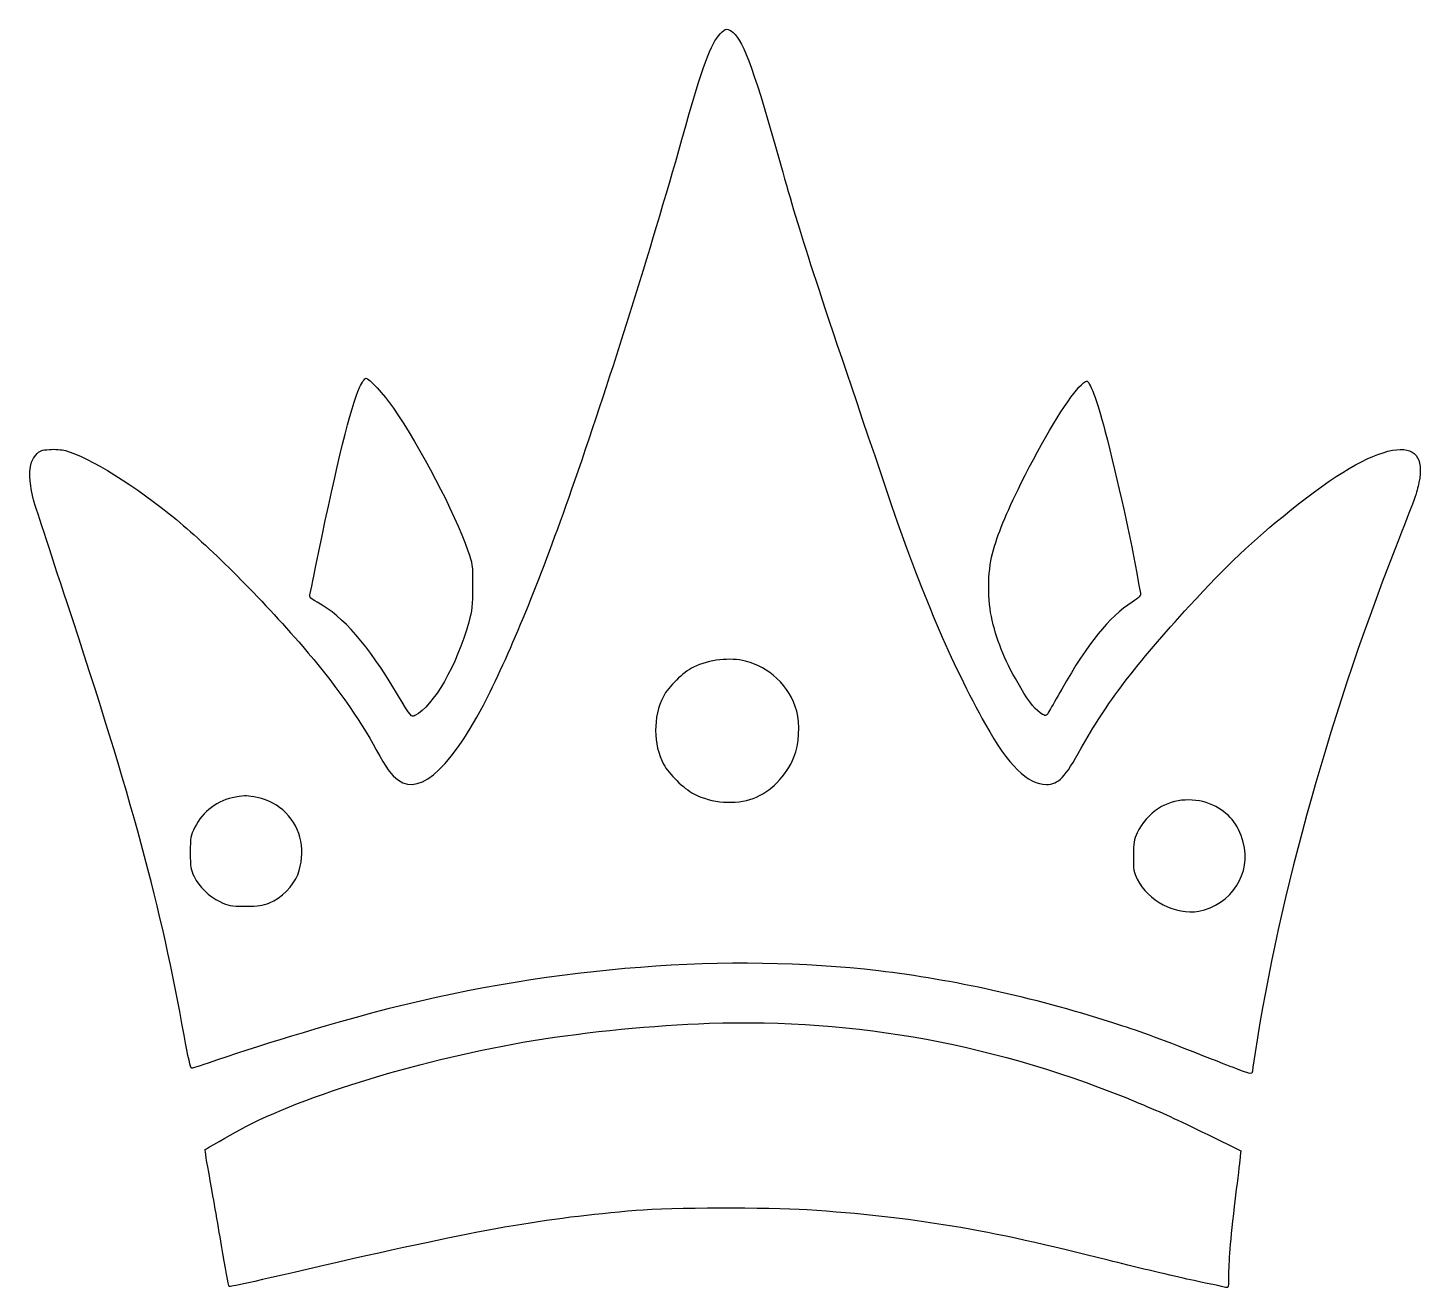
# Model space of a CAD drawing. Header units: centimetres. Extents: x -17.7 to 17.7, y -16 to 16.
import ezdxf

# ---------------------------------------------------------------- set-up
doc = ezdxf.new("R2010")
doc.units = ezdxf.units.CM
doc.header["$MEASUREMENT"] = 0
doc.layers.add('Layer 1', color=7, linetype='Continuous')

msp = doc.modelspace()

# ---------------------------------------------------------------- linework, layer by layer
at = {"layer": 'Layer 1'}
for points, knots in [([(-0.11994, 15.84678), (-0.37041, 15.57867), (-0.55386, 15.07772), (-1.09361, 13.16567), (-1.09361, 13.16567), (-1.94028, 10.1847), (-2.83633, 7.3272), (-3.81, 4.51556), (-3.81, 4.51556), (-4.60375, 2.22603), (-5.26697, 0.5715), (-5.96194, -0.84666), (-5.96194, -0.84666), (-6.86858, -2.69169), (-7.71172, -3.50308), (-8.28322, -3.0868), (-8.28322, -3.0868), (-8.47019, -2.95274), (-8.59719, -2.77636), (-8.84766, -2.31069), (-8.84766, -2.31069), (-9.24277, -1.56633), (-9.96244, -0.55738), (-10.71033, 0.30339), (-10.71033, 0.30339), (-11.79689, 1.55575), (-12.99633, 2.75872), (-13.91708, 3.52425), (-13.91708, 3.52425), (-14.93308, 4.36386), (-16.12547, 5.10822), (-16.72872, 5.27403), (-16.72872, 5.27403), (-16.82397, 5.29872), (-17.00036, 5.31284), (-17.13089, 5.30225), (-17.13089, 5.30225), (-17.34608, 5.28814), (-17.37431, 5.27756), (-17.48014, 5.16114), (-17.48014, 5.16114), (-17.66358, 4.96358), (-17.68122, 4.61433), (-17.54717, 4.05695), (-17.54717, 4.05695), (-17.51542, 3.94053), (-17.13089, 2.75167), (-16.68639, 1.41112), (-16.68639, 1.41112), (-15.06361, -3.48191), (-14.29103, -6.34294), (-13.71953, -9.54969), (-13.71953, -9.54969), (-13.61722, -10.12119), (-13.55725, -10.3893), (-13.5255, -10.3893), (-13.5255, -10.3893), (-13.50081, -10.3893), (-13.20447, -10.29405), (-12.86933, -10.17763), (-12.86933, -10.17763), (-11.68047, -9.76488), (-9.72961, -9.1828), (-8.51605, -8.87588), (-8.51605, -8.87588), (-4.28977, -7.81049), (0.10231, -7.47182), (3.89114, -7.91985), (3.89114, -7.91985), (5.78908, -8.14563), (7.76111, -8.57954), (9.80722, -9.22866), (9.80722, -9.22866), (10.53394, -9.45797), (10.86203, -9.57791), (12.11791, -10.0718), (12.11791, -10.0718), (12.69999, -10.30111), (13.21858, -10.49866), (13.27149, -10.51277), (13.27149, -10.51277), (13.35968, -10.53746), (13.36674, -10.53041), (13.38791, -10.3646), (13.38791, -10.3646), (13.9453, -6.43466), (15.2541, -1.65452), (16.98624, 2.76932), (16.98624, 2.76932), (17.49777, 4.07813), (17.54363, 4.19807), (17.59655, 4.46265), (17.59655, 4.46265), (17.72708, 5.09765), (17.49072, 5.38693), (16.9298, 5.28109), (16.9298, 5.28109), (16.30891, 5.16467), (15.48694, 4.68137), (14.3263, 3.75003), (14.3263, 3.75003), (13.36322, 2.97392), (12.72469, 2.37067), (11.77924, 1.33703), (11.77924, 1.33703), (10.4281, -0.13405), (9.63435, -1.17828), (9.0311, -2.27541), (9.0311, -2.27541), (8.62188, -3.01977), (8.45607, -3.19263), (8.14916, -3.19263), (8.14916, -3.19263), (7.67644, -3.19263), (7.17902, -2.7058), (6.60399, -1.67216), (6.60399, -1.67216), (5.7291, -0.1023), (4.97063, 1.6757), (4.14513, 4.10987), (4.14513, 4.10987), (2.16252, 9.94481), (1.9438, 10.61862), (1.41463, 12.50951), (1.41463, 12.50951), (0.77257, 14.80257), (0.46566, 15.65629), (0.20813, 15.87148), (0.20813, 15.87148), (0.06702, 15.99142), (0.0141, 15.9879), (-0.11995, 15.84679), (-0.11995, 15.84679), (-0.11995, 15.84679), (-0.11994, 15.84678), (-0.11994, 15.84678)], [0, 0, 0, 0, 0.02857143, 0.02857143, 0.02857143, 0.02857143, 0.05714286, 0.05714286, 0.05714286, 0.05714286, 0.08571429, 0.08571429, 0.08571429, 0.08571429, 0.11428571, 0.11428571, 0.11428571, 0.11428571, 0.14285714, 0.14285714, 0.14285714, 0.14285714, 0.17142857, 0.17142857, 0.17142857, 0.17142857, 0.2, 0.2, 0.2, 0.2, 0.22857143, 0.22857143, 0.22857143, 0.22857143, 0.25714286, 0.25714286, 0.25714286, 0.25714286, 0.28571429, 0.28571429, 0.28571429, 0.28571429, 0.31428571, 0.31428571, 0.31428571, 0.31428571, 0.34285714, 0.34285714, 0.34285714, 0.34285714, 0.37142857, 0.37142857, 0.37142857, 0.37142857, 0.4, 0.4, 0.4, 0.4, 0.42857143, 0.42857143, 0.42857143, 0.42857143, 0.45714286, 0.45714286, 0.45714286, 0.45714286, 0.48571429, 0.48571429, 0.48571429, 0.48571429, 0.51428571, 0.51428571, 0.51428571, 0.51428571, 0.54285714, 0.54285714, 0.54285714, 0.54285714, 0.57142857, 0.57142857, 0.57142857, 0.57142857, 0.6, 0.6, 0.6, 0.6, 0.62857143, 0.62857143, 0.62857143, 0.62857143, 0.65714286, 0.65714286, 0.65714286, 0.65714286, 0.68571429, 0.68571429, 0.68571429, 0.68571429, 0.71428571, 0.71428571, 0.71428571, 0.71428571, 0.74285714, 0.74285714, 0.74285714, 0.74285714, 0.77142857, 0.77142857, 0.77142857, 0.77142857, 0.8, 0.8, 0.8, 0.8, 0.82857143, 0.82857143, 0.82857143, 0.82857143, 0.85714286, 0.85714286, 0.85714286, 0.85714286, 0.88571429, 0.88571429, 0.88571429, 0.88571429, 0.91428571, 0.91428571, 0.91428571, 0.91428571, 0.94285714, 0.94285714, 0.94285714, 0.94285714, 1, 1, 1, 1]), ([(-9.271, 6.87211), (-9.47914, 6.40997), (-9.86014, 4.88597), (-10.30464, 2.71639), (-10.30464, 2.71639), (-10.41753, 2.15547), (-10.51983, 1.65806), (-10.53042, 1.61572), (-10.53042, 1.61572), (-10.54453, 1.55575), (-10.51278, 1.52047), (-10.34345, 1.42875), (-10.34345, 1.42875), (-9.66259, 1.04422), (-9.08403, 0.381), (-8.30792, -0.91017), (-8.30792, -0.91017), (-7.95867, -1.49225), (-7.95867, -1.49225), (-7.86695, -1.44639), (-7.86695, -1.44639), (-7.39423, -1.19592), (-6.80156, -0.17286), (-6.5017, 0.92075), (-6.5017, 0.92075), (-6.41703, 1.23119), (-6.40645, 1.3335), (-6.40292, 1.83444), (-6.40292, 1.83444), (-6.40292, 2.3883), (-6.40645, 2.40594), (-6.52286, 2.73402), (-6.52286, 2.73402), (-6.87564, 3.73238), (-7.72583, 5.35516), (-8.41375, 6.34999), (-8.41375, 6.34999), (-8.66069, 6.70277), (-9.03111, 7.10846), (-9.10872, 7.10846), (-9.10872, 7.10846), (-9.14047, 7.10846), (-9.2075, 7.00615), (-9.271, 6.8721), (-9.271, 6.8721), (-9.271, 6.8721), (-9.271, 6.87211), (-9.271, 6.87211)], [0, 0, 0, 0, 0.07692308, 0.07692308, 0.07692308, 0.07692308, 0.15384615, 0.15384615, 0.15384615, 0.15384615, 0.23076923, 0.23076923, 0.23076923, 0.23076923, 0.30769231, 0.30769231, 0.30769231, 0.30769231, 0.38461538, 0.38461538, 0.38461538, 0.38461538, 0.46153846, 0.46153846, 0.46153846, 0.46153846, 0.53846154, 0.53846154, 0.53846154, 0.53846154, 0.61538462, 0.61538462, 0.61538462, 0.61538462, 0.69230769, 0.69230769, 0.69230769, 0.69230769, 0.76923077, 0.76923077, 0.76923077, 0.76923077, 0.84615385, 0.84615385, 0.84615385, 0.84615385, 1, 1, 1, 1]), ([(8.97467, 6.87917), (8.6607, 6.55109), (8.04686, 5.53509), (7.51064, 4.45206), (7.51064, 4.45206), (7.11553, 3.65478), (6.91092, 3.15031), (6.78039, 2.66348), (6.78039, 2.66348), (6.65692, 2.19429), (6.65339, 1.46404), (6.77333, 0.97015), (6.77333, 0.97015), (6.91797, 0.3669), (7.10847, -0.08466), (7.50005, -0.74435), (7.50005, -0.74435), (7.71524, -1.11477), (7.89869, -1.33702), (8.04686, -1.41463), (8.04686, -1.41463), (8.14564, -1.46402), (8.14917, -1.46049), (8.2303, -1.31585), (8.2303, -1.31585), (8.27969, -1.23118), (8.41727, -0.98777), (8.53722, -0.7761), (8.53722, -0.7761), (9.20397, 0.39159), (9.73666, 1.05129), (10.32228, 1.43229), (10.32228, 1.43229), (10.50925, 1.55223), (10.54806, 1.59457), (10.53395, 1.65454), (10.53395, 1.65454), (10.52689, 1.69687), (10.49867, 1.83093), (10.47751, 1.95793), (10.47751, 1.95793), (10.28701, 3.05154), (9.96951, 4.48029), (9.63084, 5.78557), (9.63084, 5.78557), (9.42976, 6.55815), (9.24984, 7.03793), (9.16517, 7.03793), (9.16517, 7.03793), (9.144, 7.03793), (9.05581, 6.96737), (8.97467, 6.87918), (8.97467, 6.87918), (8.97467, 6.87918), (8.97467, 6.87917), (8.97467, 6.87917)], [0, 0, 0, 0, 0.06666667, 0.06666667, 0.06666667, 0.06666667, 0.13333333, 0.13333333, 0.13333333, 0.13333333, 0.2, 0.2, 0.2, 0.2, 0.26666667, 0.26666667, 0.26666667, 0.26666667, 0.33333333, 0.33333333, 0.33333333, 0.33333333, 0.4, 0.4, 0.4, 0.4, 0.46666667, 0.46666667, 0.46666667, 0.46666667, 0.53333333, 0.53333333, 0.53333333, 0.53333333, 0.6, 0.6, 0.6, 0.6, 0.66666667, 0.66666667, 0.66666667, 0.66666667, 0.73333333, 0.73333333, 0.73333333, 0.73333333, 0.8, 0.8, 0.8, 0.8, 0.86666667, 0.86666667, 0.86666667, 0.86666667, 1, 1, 1, 1]), ([(0.51858, -0.06703), (0.83608, -0.1517), (1.07244, -0.28222), (1.31233, -0.50447), (1.31233, -0.50447), (1.55927, -0.74083), (1.72155, -1.00189), (1.8168, -1.33703), (1.8168, -1.33703), (1.90852, -1.651), (1.87677, -2.18017), (1.74624, -2.49767), (1.74624, -2.49767), (1.54868, -2.98098), (1.1571, -3.37961), (0.7126, -3.54542), (0.7126, -3.54542), (0.2681, -3.71475), (-0.34221, -3.66536), (-0.79023, -3.43253), (-0.79023, -3.43253), (-1.05129, -3.29495), (-1.42876, -2.92453), (-1.55929, -2.67759), (-1.55929, -2.67759), (-1.8274, -2.17665), (-1.83093, -1.48167), (-1.56635, -0.95956), (-1.56635, -0.95956), (-1.43935, -0.71614), (-1.05835, -0.3422), (-0.80435, -0.21873), (-0.80435, -0.21873), (-0.40571, -0.02823), (0.13757, 0.03527), (0.51857, -0.06704), (0.51857, -0.06704), (0.51857, -0.06704), (0.51858, -0.06703), (0.51858, -0.06703)], [0, 0, 0, 0, 0.09090909, 0.09090909, 0.09090909, 0.09090909, 0.18181818, 0.18181818, 0.18181818, 0.18181818, 0.27272727, 0.27272727, 0.27272727, 0.27272727, 0.36363636, 0.36363636, 0.36363636, 0.36363636, 0.45454545, 0.45454545, 0.45454545, 0.45454545, 0.54545455, 0.54545455, 0.54545455, 0.54545455, 0.63636364, 0.63636364, 0.63636364, 0.63636364, 0.72727273, 0.72727273, 0.72727273, 0.72727273, 0.81818182, 0.81818182, 0.81818182, 0.81818182, 1, 1, 1, 1]), ([(-11.87097, -3.52425), (-11.56405, -3.59128), (-11.3418, -3.70769), (-11.14425, -3.90878), (-11.14425, -3.90878), (-10.74208, -4.31447), (-10.62567, -4.91067), (-10.83733, -5.48217), (-10.83733, -5.48217), (-10.93611, -5.75028), (-11.26419, -6.07836), (-11.55347, -6.19478), (-11.55347, -6.19478), (-11.73339, -6.26886), (-11.82511, -6.27945), (-12.17083, -6.27945), (-12.17083, -6.27945), (-12.55536, -6.27945), (-12.58711, -6.27239), (-12.81289, -6.16303), (-12.81289, -6.16303), (-13.10217, -6.02192), (-13.335, -5.79614), (-13.46553, -5.52803), (-13.46553, -5.52803), (-13.55372, -5.34459), (-13.56431, -5.2952), (-13.56431, -4.92125), (-13.56431, -4.92125), (-13.56431, -4.53319), (-13.55725, -4.50497), (-13.44789, -4.27919), (-13.44789, -4.27919), (-13.25386, -3.88055), (-12.85875, -3.58775), (-12.41778, -3.51366), (-12.41778, -3.51366), (-12.14967, -3.47133), (-12.11086, -3.47133), (-11.87097, -3.52424), (-11.87097, -3.52424), (-11.87097, -3.52424), (-11.87097, -3.52425), (-11.87097, -3.52425)], [0, 0, 0, 0, 0.08333333, 0.08333333, 0.08333333, 0.08333333, 0.16666667, 0.16666667, 0.16666667, 0.16666667, 0.25, 0.25, 0.25, 0.25, 0.33333333, 0.33333333, 0.33333333, 0.33333333, 0.41666667, 0.41666667, 0.41666667, 0.41666667, 0.5, 0.5, 0.5, 0.5, 0.58333333, 0.58333333, 0.58333333, 0.58333333, 0.66666667, 0.66666667, 0.66666667, 0.66666667, 0.75, 0.75, 0.75, 0.75, 0.83333333, 0.83333333, 0.83333333, 0.83333333, 1, 1, 1, 1]), ([(12.37192, -3.71828), (12.77761, -3.90878), (13.00692, -4.18395), (13.14098, -4.65667), (13.14098, -4.65667), (13.36676, -5.42925), (12.83054, -6.26181), (12.01209, -6.40645), (12.01209, -6.40645), (11.43001, -6.50876), (10.7174, -6.13834), (10.45281, -5.59506), (10.45281, -5.59506), (10.36109, -5.41514), (10.35403, -5.36223), (10.35403, -5.00945), (10.35403, -5.00945), (10.35756, -4.66726), (10.36814, -4.5967), (10.44928, -4.42031), (10.44928, -4.42031), (10.55511, -4.191), (10.78442, -3.92995), (10.98903, -3.79942), (10.98903, -3.79942), (11.38767, -3.54542), (11.93447, -3.51367), (12.37192, -3.71828)], [0, 0, 0, 0, 0.125, 0.125, 0.125, 0.125, 0.25, 0.25, 0.25, 0.25, 0.375, 0.375, 0.375, 0.375, 0.5, 0.5, 0.5, 0.5, 0.625, 0.625, 0.625, 0.625, 0.75, 0.75, 0.75, 0.75, 1, 1, 1, 1]), ([(-0.40569, -9.24983), (-1.82738, -9.29922), (-3.45369, -9.45797), (-4.86833, -9.68727), (-4.86833, -9.68727), (-7.60941, -10.1353), (-10.67858, -11.06663), (-12.30841, -11.94858), (-12.30841, -11.94858), (-12.56241, -12.08616), (-13.16213, -12.43189), (-13.18683, -12.45305), (-13.18683, -12.45305), (-13.19389, -12.46011), (-13.14097, -12.77761), (-13.07041, -13.16566), (-13.07041, -13.16566), (-12.99985, -13.55019), (-12.8658, -14.32277), (-12.77055, -14.88369), (-12.77055, -14.88369), (-12.6753, -15.44461), (-12.59063, -15.91027), (-12.58005, -15.91733), (-12.58005, -15.91733), (-12.55888, -15.9385), (-12.43188, -15.9138), (-10.17763, -15.39169), (-10.17763, -15.39169), (-6.15949, -14.46741), (-4.60727, -14.19577), (-2.25777, -13.99822), (-2.25777, -13.99822), (-1.37583, -13.92414), (1.08304, -13.91708), (2.0814, -13.98058), (2.0814, -13.98058), (4.76604, -14.1605), (6.64634, -14.47447), (9.71904, -15.25764), (9.71904, -15.25764), (10.32229, -15.41286), (11.21835, -15.62453), (11.71223, -15.73389), (11.71223, -15.73389), (12.20612, -15.83972), (12.64709, -15.93497), (12.69295, -15.94556), (12.69295, -15.94556), (12.77056, -15.9632), (12.77056, -15.95967), (12.77056, -15.59631), (12.77056, -15.59631), (12.77056, -15.21884), (12.81642, -14.70025), (12.96459, -13.45848), (12.96459, -13.45848), (13.01398, -13.05984), (13.05984, -12.67884), (13.0669, -12.60829), (13.0669, -12.60829), (13.0669, -12.60829), (13.08101, -12.48129), (13.08101, -12.48129), (13.08101, -12.48129), (13.08101, -12.48129), (12.24493, -12.07207), (12.24493, -12.07207), (12.24493, -12.07207), (11.39826, -11.65932), (11.1231, -11.53232), (10.49515, -11.27126), (10.49515, -11.27126), (6.92504, -9.78607), (3.33376, -9.11932), (-0.40568, -9.24984), (-0.40568, -9.24984), (-0.40568, -9.24984), (-0.40569, -9.24983), (-0.40569, -9.24983)], [0, 0, 0, 0, 0.04761905, 0.04761905, 0.04761905, 0.04761905, 0.0952381, 0.0952381, 0.0952381, 0.0952381, 0.14285714, 0.14285714, 0.14285714, 0.14285714, 0.19047619, 0.19047619, 0.19047619, 0.19047619, 0.23809524, 0.23809524, 0.23809524, 0.23809524, 0.28571429, 0.28571429, 0.28571429, 0.28571429, 0.33333333, 0.33333333, 0.33333333, 0.33333333, 0.38095238, 0.38095238, 0.38095238, 0.38095238, 0.42857143, 0.42857143, 0.42857143, 0.42857143, 0.47619048, 0.47619048, 0.47619048, 0.47619048, 0.52380952, 0.52380952, 0.52380952, 0.52380952, 0.57142857, 0.57142857, 0.57142857, 0.57142857, 0.61904762, 0.61904762, 0.61904762, 0.61904762, 0.66666667, 0.66666667, 0.66666667, 0.66666667, 0.71428571, 0.71428571, 0.71428571, 0.71428571, 0.76190476, 0.76190476, 0.76190476, 0.76190476, 0.80952381, 0.80952381, 0.80952381, 0.80952381, 0.85714286, 0.85714286, 0.85714286, 0.85714286, 0.9047619, 0.9047619, 0.9047619, 0.9047619, 1, 1, 1, 1])]:
    msp.add_open_spline(points, degree=3, knots=knots, dxfattribs=at)

doc.saveas('drawing.dxf')
